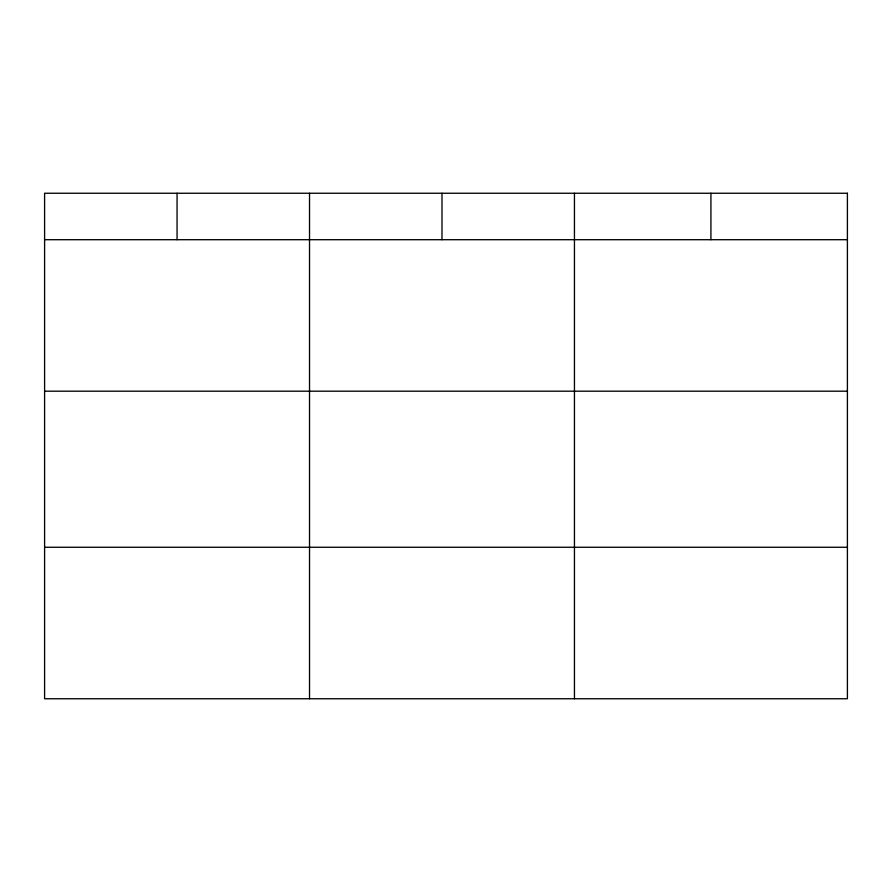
<?xml version="1.0" encoding="UTF-8"?>
<svg xmlns="http://www.w3.org/2000/svg" width="892" height="892" viewBox="0 0 892 892"><rect width="100%" height="100%" fill="white"/><g stroke="black" fill="none" stroke-linecap="round" stroke-linejoin="round"><path stroke-width="1.34" d="M44.6 239.703L847.4 239.703M44.6 391.187L847.4 391.187M44.6 547.264L847.4 547.264M710.924 193.252L710.924 239.703M574.448 193.252L574.448 698.748M441.986 193.252L441.986 239.703M309.524 193.252L309.524 698.748M177.062 193.252L177.062 239.703M847.4 193.252L44.6 193.252L44.6 698.748L847.4 698.748L847.4 193.252"/></g></svg>
